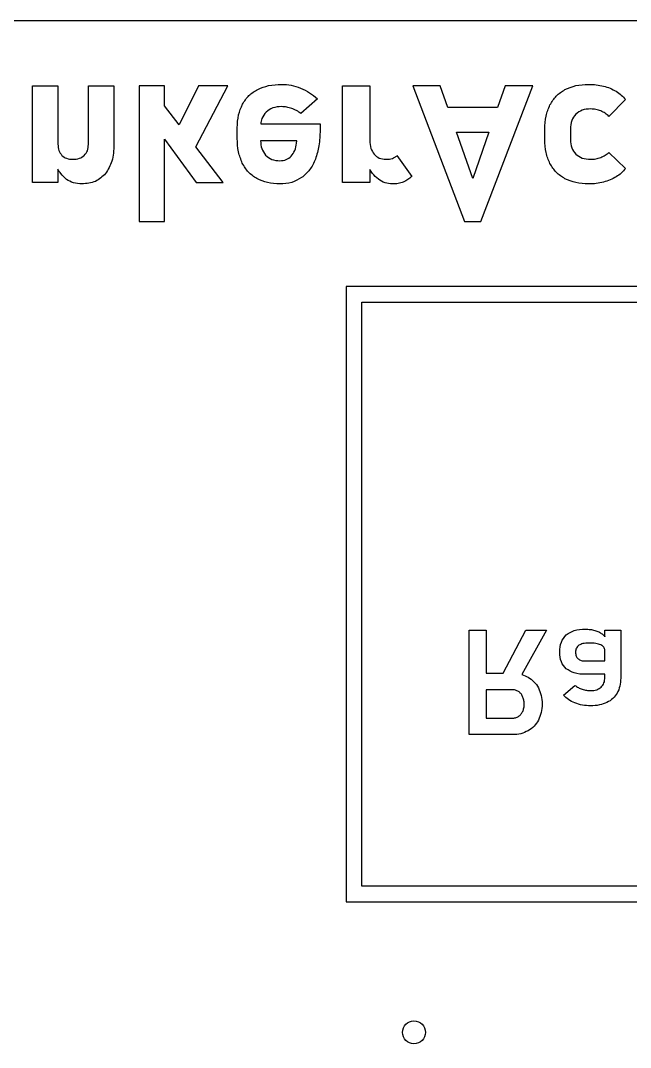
# Model space of a CAD drawing. Header units: millimetres. Extents: x -112 to 113, y -113 to 112.
# Drawn here: x -22.7 to 35.8, y 14 to 112.5 of the extents above; entities that cross this region are included whole.
import ezdxf

# ---------------------------------------------------------------- set-up
doc = ezdxf.new("R2010")
doc.units = ezdxf.units.MM
doc.layers.get('0').update_dxf_attribs({"linetype": 'CONTINUOUS'})

msp = doc.modelspace()

# ---------------------------------------------------------------- linework, layer by layer
for p, q in [((-21.581, 96.969), (-21.581, 106.25)), ((-21.581, 106.25), (-19.131, 106.25)), ((-19.131, 106.25), (-19.131, 100.644)), ((-16.217, 100.626), (-16.217, 106.25)), ((-16.217, 106.25), (-13.767, 106.25)), ((-13.767, 106.25), (-13.767, 100.617)), ((8.147, 96.969), (8.147, 106.25)), ((8.147, 106.25), (10.776, 106.25)), ((10.776, 106.25), (10.776, 101.002)), ((5.76, 104.998), (4.16, 103.577)), ((35.283, 104.927), (33.7, 103.3)), ((0.312, 102.611), (6.001, 102.611)), ((6.001, 102.611), (6.001, 102.003)), ((-1.938, 101.181), (-1.938, 102.227)), ((27.549, 101.091), (27.549, 102.084)), ((29.999, 102.084), (29.999, 101.091)), ((3.766, 100.957), (0.294, 100.957)), ((3.739, 100.742), (3.766, 100.957)), ((13.369, 99.553), (14.799, 97.559)), ((33.7, 99.857), (35.283, 98.319)), ((-19.131, 98.236), (-19.131, 96.969)), ((10.776, 98.234), (10.776, 96.969)), ((-19.131, 96.969), (-21.581, 96.969)), ((10.776, 96.969), (8.147, 96.969)), ((20.279, 44.041), (20.279, 54.047)), ((20.279, 54.047), (21.922, 54.047)), ((21.922, 54.047), (21.922, 49.921)), ((23.538, 49.921), (25.732, 54.047)), ((27.706, 54.047), (25.357, 49.797)), ((25.732, 54.047), (27.706, 54.047)), ((33.305, 53.419), (33.305, 54.047)), ((33.305, 54.047), (34.825, 54.047)), ((34.825, 54.047), (34.825, 49.46)), ((33.305, 51.104), (33.305, 52.108)), ((31.461, 51.104), (33.305, 51.104)), ((21.922, 49.921), (23.538, 49.921)), ((33.305, 49.825), (31.455, 49.825)), ((33.305, 49.522), (33.305, 49.825)), ((21.922, 48.346), (21.922, 45.616)), ((24.405, 48.346), (21.922, 48.346)), ((29.329, 47.837), (30.43, 48.759)), ((21.922, 45.616), (24.405, 45.616)), ((24.453, 44.041), (20.279, 44.041))]:
    msp.add_line(p, q)
for points in [[(-112.5, 112.5), (112.5, 112.5), (112.5, -112.5), (-112.5, -112.5)], [(-5.666, 106.25), (-7.503, 102.493), (-8.903, 104.329), (-8.903, 106.25), (-11.353, 106.25), (-11.353, 93.25), (-8.903, 93.25), (-8.903, 101.115), (-5.881, 96.969), (-3.288, 96.969), (-5.905, 100.4), (-2.832, 106.25)], [(23.749, 106.25), (23.019, 104.167), (18.256, 104.167), (17.526, 106.25), (14.889, 106.25), (19.86, 93.25), (21.415, 93.25), (26.386, 106.25)], [(19.083, 101.806), (22.192, 101.806), (20.638, 97.372)], [(96.5, 87), (8.5, 87), (8.5, 28), (96.5, 28)], [(95, 29.5), (10, 29.5), (10, 85.5), (95, 85.5)]]:
    msp.add_lwpolyline(points, close=True)
msp.add_circle((15, 15.5), 1.1)
for points, knots in [([(0.015, 105.897), (0.361, 106.039), (1.095, 106.341), (1.889, 106.369), (2.309, 106.384)], [-0.2361094, -0.2361094, -0.2361094, -0.2361094, -0.1249847, 0, 0, 0, 0]), ([(2.309, 106.384), (2.617, 106.368), (3.242, 106.336), (3.833, 106.128), (4.133, 106.022)], [-0.1868161, -0.1868161, -0.1868161, -0.1868161, -0.0947262, 0, 0, 0, 0]), ([(29.476, 105.879), (29.817, 106.026), (30.539, 106.338), (31.327, 106.368), (31.742, 106.384)], [-0.2339945, -0.2339945, -0.2339945, -0.2339945, -0.1234722, 0, 0, 0, 0]), ([(31.742, 106.384), (31.989, 106.378), (32.471, 106.365), (32.942, 106.264), (33.173, 106.214)], [-0.1443387, -0.1443387, -0.1443387, -0.1443387, -0.0704536, 0, 0, 0, 0]), ([(-1.437, 104.475), (-1.251, 104.768), (-0.878, 105.356), (-0.283, 105.716), (0.015, 105.897)], [-0.2057358, -0.2057358, -0.2057358, -0.2057358, -0.1031169, 0, 0, 0, 0]), ([(4.133, 106.022), (4.427, 105.889), (5.015, 105.621), (5.511, 105.206), (5.76, 104.998)], [-0.1930367, -0.1930367, -0.1930367, -0.1930367, -0.0967211, 0, 0, 0, 0]), ([(28.041, 104.408), (28.223, 104.711), (28.586, 105.313), (29.18, 105.691), (29.476, 105.879)], [-0.2079981, -0.2079981, -0.2079981, -0.2079981, -0.103647, 0, 0, 0, 0]), ([(33.173, 106.214), (33.388, 106.152), (33.809, 106.032), (34.193, 105.821), (34.38, 105.718)], [-0.1308695, -0.1308695, -0.1308695, -0.1308695, -0.0638254, 0, 0, 0, 0]), ([(34.38, 105.718), (34.55, 105.605), (34.887, 105.381), (35.152, 105.077), (35.283, 104.927)], [-0.1205505, -0.1205505, -0.1205505, -0.1205505, -0.0593678, 0, 0, 0, 0]), ([(-1.938, 102.227), (-1.922, 102.639), (-1.892, 103.42), (-1.583, 104.137), (-1.437, 104.475)], [-0.2321391, -0.2321391, -0.2321391, -0.2321391, -0.1095675, 0, 0, 0, 0]), ([(27.549, 102.084), (27.564, 102.509), (27.593, 103.314), (27.897, 104.058), (28.041, 104.408)], [-0.2392714, -0.2392714, -0.2392714, -0.2392714, -0.1126072, 0, 0, 0, 0]), ([(0.82, 103.729), (0.665, 103.528), (0.404, 103.191), (0.33, 102.782), (0.312, 102.611)], [-0.1593117, -0.1593117, -0.1593117, -0.1593117, -0.0850898, -0.0341832, -0.0341832, -0.0341832, -0.0341832]), ([(2.309, 104.247), (2.015, 104.232), (1.466, 104.205), (1.025, 103.88), (0.82, 103.729)], [-0.1607653, -0.1607653, -0.1607653, -0.1607653, -0.0747328, 0, 0, 0, 0]), ([(3.283, 104.073), (3.123, 104.124), (2.806, 104.224), (2.473, 104.24), (2.309, 104.247)], [-0.09938076, -0.09938076, -0.09938076, -0.09938076, -0.04914483, 0, 0, 0, 0]), ([(4.16, 103.577), (4.024, 103.678), (3.754, 103.881), (3.44, 104.009), (3.283, 104.073)], [-0.101064, -0.101064, -0.101064, -0.101064, -0.0506586, 0, 0, 0, 0]), ([(30.508, 103.519), (30.36, 103.323), (30.04, 102.9), (30.013, 102.369), (29.999, 102.084)], [-0.1554459, -0.1554459, -0.1554459, -0.1554459, -0.0833473, 0, 0, 0, 0]), ([(31.948, 104.024), (31.663, 104.009), (31.131, 103.983), (30.705, 103.666), (30.508, 103.519)], [-0.155647, -0.155647, -0.155647, -0.155647, -0.0722063, 0, 0, 0, 0]), ([(32.913, 103.836), (32.758, 103.891), (32.446, 104.001), (32.115, 104.016), (31.948, 104.024)], [-0.09884974, -0.09884974, -0.09884974, -0.09884974, -0.0498431, 0, 0, 0, 0]), ([(33.7, 103.3), (33.584, 103.409), (33.351, 103.63), (33.06, 103.767), (32.913, 103.836)], [-0.09576902, -0.09576902, -0.09576902, -0.09576902, -0.04820096, 0, 0, 0, 0]), ([(6.001, 102.003), (5.988, 101.493), (5.964, 100.541), (5.681, 99.632), (5.55, 99.209)], [-0.2842335, -0.2842335, -0.2842335, -0.2842335, -0.1321548, 0, 0, 0, 0]), ([(-19.131, 100.644), (-19.121, 100.433), (-19.101, 100.039), (-18.868, 99.722), (-18.76, 99.576)], [-0.1153476, -0.1153476, -0.1153476, -0.1153476, -0.0535148, 0, 0, 0, 0]), ([(-16.606, 99.571), (-16.492, 99.716), (-16.25, 100.024), (-16.228, 100.417), (-16.217, 100.626)], [-0.1148832, -0.1148832, -0.1148832, -0.1148832, -0.061129, 0, 0, 0, 0]), ([(-13.767, 100.617), (-13.786, 100.069), (-13.82, 99.066), (-14.337, 98.211), (-14.572, 97.823)], [-0.2950622, -0.2950622, -0.2950622, -0.2950622, -0.1336505, 0, 0, 0, 0]), ([(-1.46, 98.829), (-1.599, 99.183), (-1.896, 99.938), (-1.924, 100.75), (-1.938, 101.181)], [-0.2415309, -0.2415309, -0.2415309, -0.2415309, -0.1281897, 0, 0, 0, 0]), ([(0.294, 100.957), (0.306, 100.704), (0.348, 100.208), (0.634, 99.795), (0.775, 99.589)], [-0.1476716, -0.1476716, -0.1476716, -0.1476716, -0.073442, 0, 0, 0, 0]), ([(3.234, 99.5), (3.358, 99.67), (3.627, 100.042), (3.7, 100.497), (3.739, 100.742)], [-0.1358267, -0.1358267, -0.1358267, -0.1358267, -0.0734304, 0, 0, 0, 0]), ([(10.776, 101.002), (10.786, 100.742), (10.806, 100.262), (11.064, 99.859), (11.183, 99.674)], [-0.1410914, -0.1410914, -0.1410914, -0.1410914, -0.0647489, 0, 0, 0, 0]), ([(28.041, 98.789), (27.897, 99.135), (27.592, 99.871), (27.564, 100.669), (27.549, 101.091)], [-0.237109, -0.237109, -0.237109, -0.237109, -0.1256629, 0, 0, 0, 0]), ([(29.999, 101.091), (30.014, 100.814), (30.042, 100.293), (30.36, 99.883), (30.508, 99.692)], [-0.1521039, -0.1521039, -0.1521039, -0.1521039, -0.070965, 0, 0, 0, 0]), ([(-18.76, 99.576), (-18.617, 99.465), (-18.309, 99.227), (-17.918, 99.207), (-17.71, 99.196)], [-0.1140937, -0.1140937, -0.1140937, -0.1140937, -0.0609838, 0, 0, 0, 0]), ([(-17.71, 99.196), (-17.491, 99.206), (-17.085, 99.225), (-16.757, 99.462), (-16.606, 99.571)], [-0.1188959, -0.1188959, -0.1188959, -0.1188959, -0.054836, 0, 0, 0, 0]), ([(0.775, 99.589), (0.962, 99.435), (1.36, 99.109), (1.875, 99.078), (2.148, 99.062)], [-0.1504333, -0.1504333, -0.1504333, -0.1504333, -0.0796666, 0, 0, 0, 0]), ([(2.148, 99.062), (2.36, 99.077), (2.77, 99.107), (3.083, 99.372), (3.234, 99.5)], [-0.1198623, -0.1198623, -0.1198623, -0.1198623, -0.0577556, 0, 0, 0, 0]), ([(11.183, 99.674), (11.338, 99.535), (11.663, 99.242), (12.102, 99.211), (12.331, 99.196)], [-0.1276841, -0.1276841, -0.1276841, -0.1276841, -0.0669043, 0, 0, 0, 0]), ([(12.931, 99.285), (13.013, 99.318), (13.174, 99.382), (13.305, 99.497), (13.369, 99.553)], [-0.05170861, -0.05170861, -0.05170861, -0.05170861, -0.02530946, 0, 0, 0, 0]), ([(30.508, 99.692), (30.706, 99.547), (31.132, 99.235), (31.663, 99.209), (31.948, 99.196)], [-0.1552639, -0.1552639, -0.1552639, -0.1552639, -0.0834072, 0, 0, 0, 0]), ([(32.904, 99.37), (33.051, 99.433), (33.339, 99.558), (33.581, 99.758), (33.7, 99.857)], [-0.09373548, -0.09373548, -0.09373548, -0.09373548, -0.04620235, 0, 0, 0, 0]), ([(-0.065, 97.345), (-0.353, 97.536), (-0.934, 97.921), (-1.284, 98.524), (-1.46, 98.829)], [-0.2061515, -0.2061515, -0.2061515, -0.2061515, -0.1040334, 0, 0, 0, 0]), ([(5.55, 99.209), (5.389, 98.851), (5.079, 98.164), (4.506, 97.676), (4.231, 97.443)], [-0.2228697, -0.2228697, -0.2228697, -0.2228697, -0.1066936, 0, 0, 0, 0]), ([(12.331, 99.196), (12.439, 99.199), (12.642, 99.204), (12.838, 99.259), (12.931, 99.285)], [-0.06077508, -0.06077508, -0.06077508, -0.06077508, -0.02873319, 0, 0, 0, 0]), ([(29.476, 97.336), (29.18, 97.522), (28.588, 97.894), (28.223, 98.49), (28.041, 98.789)], [-0.2066894, -0.2066894, -0.2066894, -0.2066894, -0.1034422, 0, 0, 0, 0]), ([(31.948, 99.196), (32.112, 99.203), (32.439, 99.217), (32.75, 99.319), (32.904, 99.37)], [-0.09765606, -0.09765606, -0.09765606, -0.09765606, -0.04851219, 0, 0, 0, 0]), ([(-18.313, 97.273), (-18.506, 97.447), (-18.823, 97.733), (-19.049, 98.091), (-19.131, 98.236)], [-0.1666993, -0.1666993, -0.1666993, -0.1666993, -0.08949, -0.0395339, -0.0395339, -0.0395339, -0.0395339]), ([(-14.572, 97.823), (-14.877, 97.535), (-15.513, 96.935), (-16.387, 96.869), (-16.843, 96.835)], [-0.2544829, -0.2544829, -0.2544829, -0.2544829, -0.1324132, 0, 0, 0, 0]), ([(11.585, 97.296), (11.388, 97.471), (11.074, 97.749), (10.852, 98.099), (10.776, 98.234)], [-0.1644538, -0.1644538, -0.1644538, -0.1644538, -0.0860589, -0.0397211, -0.0397211, -0.0397211, -0.0397211]), ([(14.799, 97.559), (14.678, 97.447), (14.434, 97.223), (14.132, 97.087), (13.981, 97.019)], [-0.09864568, -0.09864568, -0.09864568, -0.09864568, -0.04943538, 0, 0, 0, 0]), ([(34.389, 97.515), (34.201, 97.41), (33.817, 97.196), (33.394, 97.073), (33.177, 97.01)], [-0.1316312, -0.1316312, -0.1316312, -0.1316312, -0.0675032, 0, 0, 0, 0]), ([(35.283, 98.319), (35.155, 98.167), (34.895, 97.856), (34.559, 97.63), (34.389, 97.515)], [-0.1208159, -0.1208159, -0.1208159, -0.1208159, -0.0613342, 0, 0, 0, 0]), ([(-16.843, 96.835), (-17.119, 96.849), (-17.646, 96.876), (-18.099, 97.146), (-18.313, 97.273)], [-0.1555353, -0.1555353, -0.1555353, -0.1555353, -0.0737719, 0, 0, 0, 0]), ([(2.148, 96.835), (1.741, 96.851), (0.97, 96.882), (0.267, 97.196), (-0.065, 97.345)], [-0.2289407, -0.2289407, -0.2289407, -0.2289407, -0.1081241, 0, 0, 0, 0]), ([(4.231, 97.443), (3.92, 97.266), (3.275, 96.898), (2.533, 96.857), (2.148, 96.835)], [-0.2196738, -0.2196738, -0.2196738, -0.2196738, -0.1138971, 0, 0, 0, 0]), ([(12.931, 96.835), (12.69, 96.855), (12.203, 96.896), (11.793, 97.161), (11.585, 97.296)], [-0.1441873, -0.1441873, -0.1441873, -0.1441873, -0.0729538, 0, 0, 0, 0]), ([(13.981, 97.019), (13.817, 96.965), (13.475, 96.854), (13.116, 96.842), (12.931, 96.835)], [-0.1071096, -0.1071096, -0.1071096, -0.1071096, -0.0555111, 0, 0, 0, 0]), ([(31.742, 96.835), (31.327, 96.851), (30.54, 96.881), (29.817, 97.19), (29.476, 97.336)], [-0.2338686, -0.2338686, -0.2338686, -0.2338686, -0.1104078, 0, 0, 0, 0]), ([(33.177, 97.01), (32.946, 96.959), (32.473, 96.855), (31.989, 96.842), (31.742, 96.835)], [-0.144847, -0.144847, -0.144847, -0.144847, -0.0740029, 0, 0, 0, 0]), ([(29.591, 53.604), (29.839, 53.763), (30.398, 54.12), (31.064, 54.14), (31.434, 54.151)], [-0.1954595, -0.1954595, -0.1954595, -0.1954595, -0.1084986, 0, 0, 0, 0]), ([(31.434, 54.151), (31.591, 54.147), (31.895, 54.139), (32.192, 54.07), (32.335, 54.037)], [-0.09101309, -0.09101309, -0.09101309, -0.09101309, -0.04398805, 0, 0, 0, 0]), ([(28.979, 51.943), (28.994, 52.281), (29.023, 52.903), (29.413, 53.384), (29.591, 53.604)], [-0.1811903, -0.1811903, -0.1811903, -0.1811903, -0.0827616, 0, 0, 0, 0]), ([(32.335, 54.037), (32.465, 53.996), (32.717, 53.917), (32.935, 53.768), (33.04, 53.697)], [-0.07866619, -0.07866619, -0.07866619, -0.07866619, -0.03786434, 0, 0, 0, 0]), ([(33.04, 53.697), (33.13, 53.617), (33.227, 53.531), (33.299, 53.427), (33.305, 53.419)], [-0.07044002, -0.07044002, -0.07044002, -0.07044002, -0.03487565, -0.03198147, -0.03198147, -0.03198147, -0.03198147]), ([(30.805, 52.603), (30.713, 52.519), (30.522, 52.342), (30.502, 52.08), (30.492, 51.943)], [-0.07553849, -0.07553849, -0.07553849, -0.07553849, -0.0396381, 0, 0, 0, 0]), ([(31.757, 52.816), (31.568, 52.813), (31.234, 52.808), (30.934, 52.665), (30.805, 52.603)], [-0.09862527, -0.09862527, -0.09862527, -0.09862527, -0.04257701, 0, 0, 0, 0]), ([(32.923, 52.644), (32.763, 52.694), (32.385, 52.812), (31.987, 52.815), (31.757, 52.816)], [-0.1184043, -0.1184043, -0.1184043, -0.1184043, -0.0684811, 0, 0, 0, 0]), ([(33.305, 52.108), (33.286, 52.223), (33.247, 52.462), (33.034, 52.582), (32.923, 52.644)], [-0.06915458, -0.06915458, -0.06915458, -0.06915458, -0.03610976, 0, 0, 0, 0]), ([(29.598, 50.354), (29.417, 50.564), (29.028, 51.019), (28.996, 51.62), (28.979, 51.943)], [-0.1748112, -0.1748112, -0.1748112, -0.1748112, -0.0939583, 0, 0, 0, 0]), ([(30.492, 51.943), (30.498, 51.814), (30.509, 51.575), (30.662, 51.393), (30.732, 51.31)], [-0.06938738, -0.06938738, -0.06938738, -0.06938738, -0.03176404, 0, 0, 0, 0]), ([(30.732, 51.31), (30.831, 51.25), (31.053, 51.114), (31.315, 51.108), (31.461, 51.104)], [-0.07694009, -0.07694009, -0.07694009, -0.07694009, -0.04295154, 0, 0, 0, 0]), ([(31.455, 49.825), (31.083, 49.835), (30.416, 49.853), (29.849, 50.2), (29.598, 50.354)], [-0.1960996, -0.1960996, -0.1960996, -0.1960996, -0.0869716, 0, 0, 0, 0]), ([(25.935, 49.556), (26.138, 49.422), (26.546, 49.151), (26.803, 48.734), (26.933, 48.525)], [-0.1449986, -0.1449986, -0.1449986, -0.1449986, -0.0729153, 0, 0, 0, 0]), ([(32.95, 48.594), (33.054, 48.72), (33.273, 48.989), (33.294, 49.338), (33.305, 49.522)], [-0.101645, -0.101645, -0.101645, -0.101645, -0.053862, 0, 0, 0, 0]), ([(34.825, 49.46), (34.814, 49.197), (34.793, 48.696), (34.586, 48.241), (34.488, 48.026)], [-0.1485534, -0.1485534, -0.1485534, -0.1485534, -0.0702959, 0, 0, 0, 0]), ([(25.014, 48.177), (24.921, 48.227), (24.73, 48.327), (24.515, 48.34), (24.405, 48.346)], [-0.06381912, -0.06381912, -0.06381912, -0.06381912, -0.0326831, 0, 0, 0, 0]), ([(26.933, 48.525), (27.036, 48.288), (27.251, 47.795), (27.275, 47.257), (27.287, 46.977)], [-0.1599599, -0.1599599, -0.1599599, -0.1599599, -0.0831756, 0, 0, 0, 0]), ([(30.43, 48.759), (30.538, 48.685), (30.759, 48.533), (31.01, 48.441), (31.138, 48.394)], [-0.07994293, -0.07994293, -0.07994293, -0.07994293, -0.04077624, 0, 0, 0, 0]), ([(31.138, 48.394), (31.271, 48.356), (31.537, 48.28), (31.813, 48.269), (31.95, 48.263)], [-0.08246198, -0.08246198, -0.08246198, -0.08246198, -0.04105188, 0, 0, 0, 0]), ([(31.95, 48.263), (32.147, 48.272), (32.514, 48.289), (32.813, 48.497), (32.95, 48.594)], [-0.1073151, -0.1073151, -0.1073151, -0.1073151, -0.0493824, 0, 0, 0, 0]), ([(25.423, 47.696), (25.371, 47.794), (25.269, 47.984), (25.098, 48.114), (25.014, 48.177)], [-0.06386047, -0.06386047, -0.06386047, -0.06386047, -0.03113619, 0, 0, 0, 0]), ([(25.574, 46.977), (25.567, 47.106), (25.554, 47.354), (25.465, 47.585), (25.423, 47.696)], [-0.0738481, -0.0738481, -0.0738481, -0.0738481, -0.03536954, 0, 0, 0, 0]), ([(30.43, 47.077), (30.216, 47.174), (29.803, 47.361), (29.484, 47.682), (29.329, 47.837)], [-0.1347292, -0.1347292, -0.1347292, -0.1347292, -0.0650831, 0, 0, 0, 0]), ([(34.488, 48.026), (34.361, 47.839), (34.104, 47.459), (33.706, 47.233), (33.504, 47.118)], [-0.13546, -0.13546, -0.13546, -0.13546, -0.0686231, 0, 0, 0, 0]), ([(25.43, 46.262), (25.472, 46.372), (25.56, 46.602), (25.569, 46.849), (25.574, 46.977)], [-0.07341214, -0.07341214, -0.07341214, -0.07341214, -0.03834122, 0, 0, 0, 0]), ([(27.287, 46.977), (27.275, 46.699), (27.251, 46.164), (27.038, 45.673), (26.936, 45.437)], [-0.1591874, -0.1591874, -0.1591874, -0.1591874, -0.0765338, 0, 0, 0, 0]), ([(31.943, 46.805), (31.676, 46.815), (31.158, 46.834), (30.667, 46.998), (30.43, 47.077)], [-0.1544287, -0.1544287, -0.1544287, -0.1544287, -0.0747028, 0, 0, 0, 0]), ([(33.504, 47.118), (33.269, 47.027), (32.767, 46.833), (32.229, 46.815), (31.943, 46.805)], [-0.1602419, -0.1602419, -0.1602419, -0.1602419, -0.0851264, 0, 0, 0, 0]), ([(24.405, 45.616), (24.517, 45.622), (24.735, 45.634), (24.927, 45.735), (25.021, 45.784)], [-0.06448788, -0.06448788, -0.06448788, -0.06448788, -0.0312932, 0, 0, 0, 0]), ([(25.021, 45.784), (25.104, 45.847), (25.276, 45.976), (25.378, 46.165), (25.43, 46.262)], [-0.06358632, -0.06358632, -0.06358632, -0.06358632, -0.03250628, 0, 0, 0, 0]), ([(26.936, 45.437), (26.808, 45.227), (26.552, 44.811), (26.145, 44.54), (25.942, 44.405)], [-0.1447802, -0.1447802, -0.1447802, -0.1447802, -0.0720154, 0, 0, 0, 0]), ([(25.942, 44.405), (25.715, 44.299), (25.243, 44.078), (24.723, 44.053), (24.453, 44.041)], [-0.1546122, -0.1546122, -0.1546122, -0.1546122, -0.0800424, 0, 0, 0, 0])]:
    msp.add_open_spline(points, degree=3, knots=knots)
msp.add_open_spline([(25.357, 49.797), (25.554, 49.735), (25.745, 49.646), (25.935, 49.556)], degree=3)

doc.saveas('drawing.dxf')
